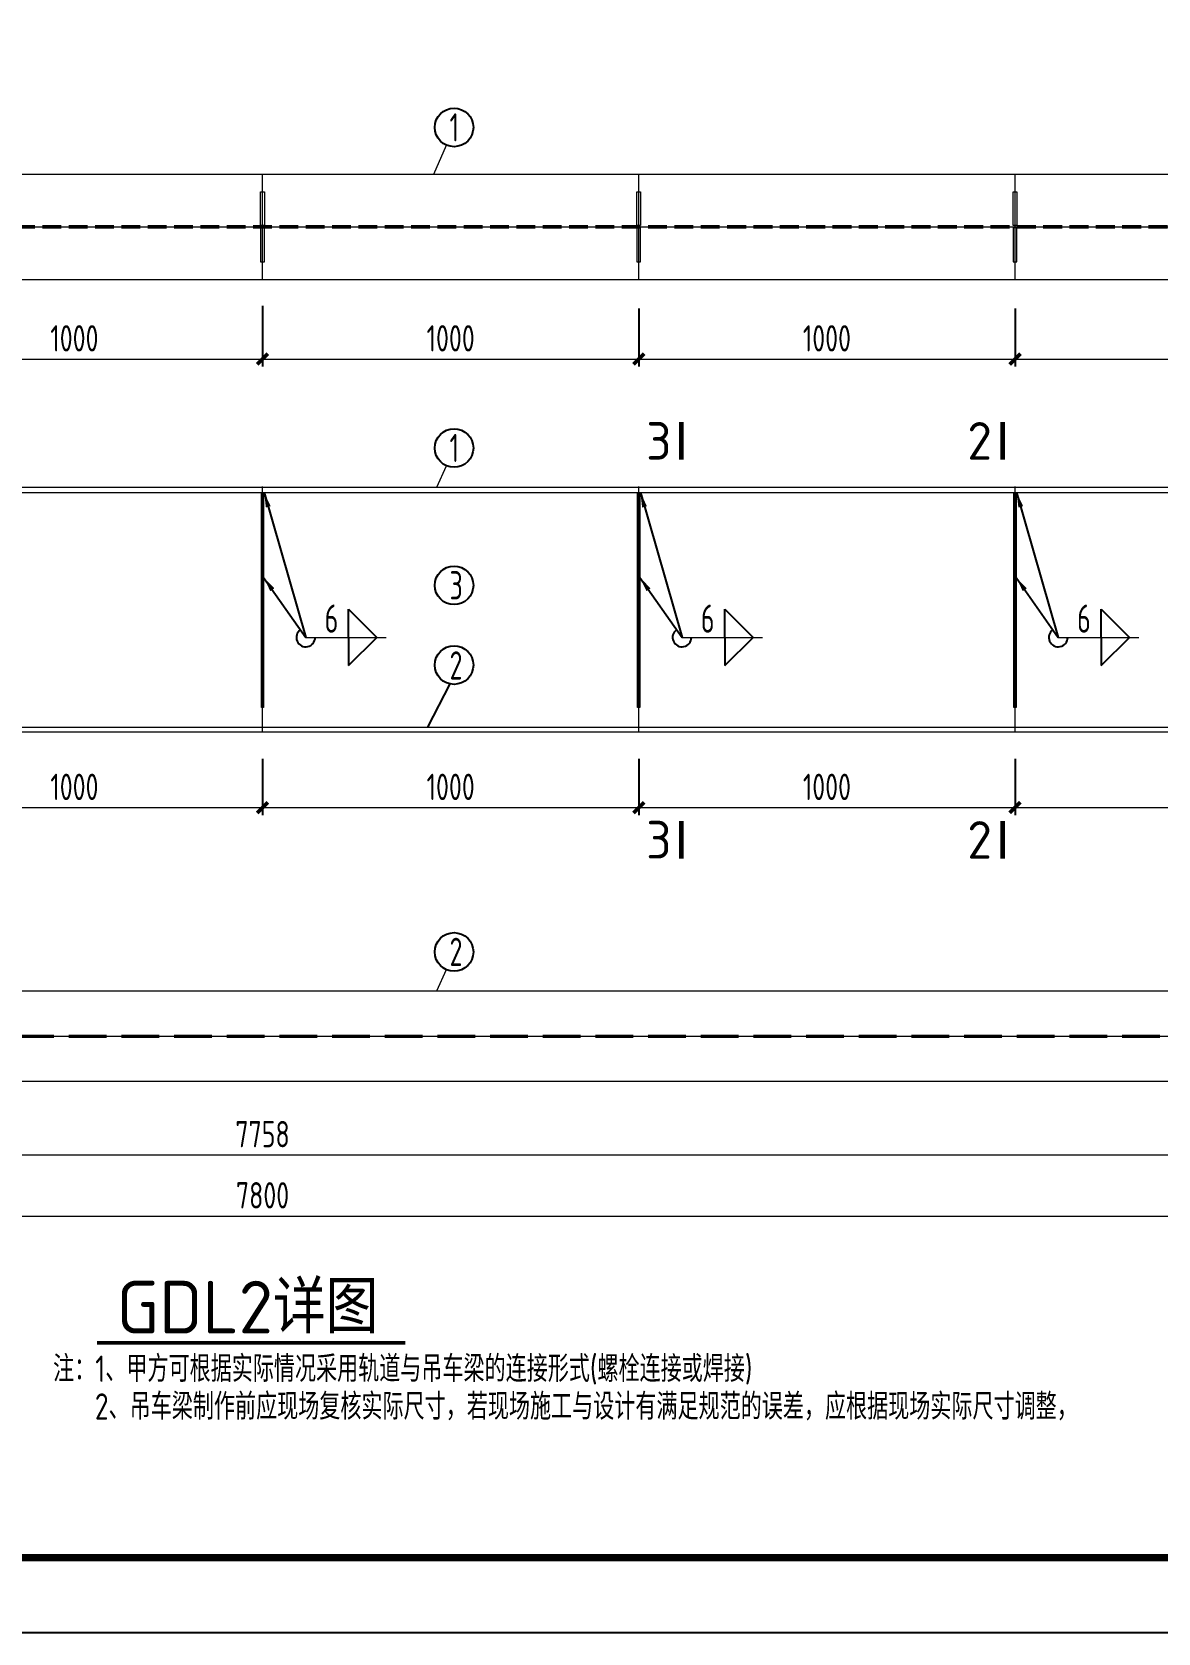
# Model space of a CAD drawing. Extents: x -2746917 to -971774, y -3334247 to -3250358.
# Drawn here: x -1382192 to -1367229, y -3316173 to -3294905 of the extents above; entities that cross this region are included whole.
import ezdxf

# ---------------------------------------------------------------- set-up
doc = ezdxf.new("R2010")
doc.units = 0
doc.header["$LTSCALE"] = 1000
doc.header["$MEASUREMENT"] = 0
doc.header["$PDMODE"] = 35
doc.linetypes.add('DASH', pattern=[0.35, 0.25, -0.1])
doc.linetypes.add('DOTE', pattern=[2.42, 2, -0.2, 0.02, -0.2])
doc.layers.get('0').update_dxf_attribs({"linetype": 'CONTINUOUS'})
doc.layers.get('Defpoints').update_dxf_attribs({"linetype": 'CONTINUOUS'})
for name, color, linetype in [('AXIS', 253, 'DOTE'), ('BEAM_CON', 4, 'CONTINUOUS'), ('DIM', 3, 'CONTINUOUS'), ('PUB_TITLE', 4, 'CONTINUOUS'), ('TEXT', 7, 'CONTINUOUS'), ('THICK', 6, 'CONTINUOUS'), ('WELD', 7, 'CONTINUOUS'), ('立面名称', 7, 'CONTINUOUS')]:
    doc.layers.add(name, color=color, linetype=linetype)
doc.layers.add('yichutu', color=7, linetype='CONTINUOUS', true_color=0xffffff, plot=False)
doc.styles.add('TSSD_Dimension', font='tssdeng.shx', dxfattribs={"width": 0.75, "bigfont": 'Hztxt.shx'})
doc.styles.add('TSSD_Label', font='tssdeng.shx', dxfattribs={"width": 0.75, "bigfont": 'hztxt.shx'})
doc.styles.add('TSSD_Norm', font='tssdeng.shx', dxfattribs={"width": 0.75, "bigfont": 'hztxt.shx'})
doc.styles.add('TSSD_Rein', font='Tssdeng.shx', dxfattribs={"width": 0.75, "bigfont": 'hztxt.shx'})
doc.dimstyles.new('TSSD_20_100', dxfattribs={"dimtxt": 350, "dimasz": 100, "dimexe": 100, "dimexo": 250, "dimgap": 100, "dimtad": 1, "dimdec": 0, "dimlfac": 0.2, "dimzin": 0, "dimdsep": 46, "dimtxsty": 'TSSD_Dimension', "dimblk": 'ARCHTICK', "dimcen": 0, "dimdle": 100, "dimclrt": 7, "dimadec": 0, "dimazin": 0, "dimtfac": 1, "dimtdec": 0, "dimtix": 1, "dimtmove": 2, "dimatfit": 3, "dimfxl": 1, "dimtolj": 1, "dimtzin": 0, "dimlwd": 5, "dimarcsym": 0})
doc.dimstyles.new('TSSD_LEADER_STYLE_200.0', dxfattribs={"dimtxt": 700, "dimasz": 200, "dimexe": 200, "dimexo": 500, "dimgap": 0.09, "dimtad": 0, "dimtih": 1, "dimtoh": 1, "dimdec": 4, "dimzin": 0, "dimdsep": 46, "dimtxsty": 'Standard', "dimcen": 0.09, "dimdle": 200, "dimclrt": 7, "dimadec": 0, "dimazin": 0, "dimtfac": 1, "dimtdec": 4, "dimtofl": 0, "dimtmove": 0, "dimatfit": 3, "dimfxl": 1, "dimtolj": 1, "dimtzin": 0, "dimarcsym": 0})

# ---------------------------------------------------------------- blocks, each defined once
blk = doc.blocks.new('_ArchTick')
at = {"color": 0, "const_width": 0.5}
blk.add_lwpolyline([(-0.71, -0.71), (0.71, 0.71)], dxfattribs=at)
blk = doc.blocks.new('*D405')
at = {"layer": 'Defpoints', "color": 0, "ltscale": 1.5}
for p in [(-1398629, -3309597), (-1359629, -3309597), (-1359629, -3310634)]:
    blk.add_point(p, dxfattribs=at)
at = {"layer": 'DIM', "color": 0, "lineweight": -2, "ltscale": 1.5}
for p, q in [((-1398629, -3309847), (-1398629, -3310734)), ((-1359629, -3309847), (-1359629, -3310734))]:
    blk.add_line(p, q, dxfattribs=at)
at = {"layer": 'DIM', "color": 0, "lineweight": 5, "ltscale": 1.5}
blk.add_line((-1398729, -3310634), (-1359529, -3310634), dxfattribs=at)
at = {"layer": 'DIM', "color": 0, "lineweight": 5, "ltscale": 1.5, "xscale": 100, "yscale": 100, "zscale": 100, "rotation": 180}
blk.add_blockref('_ArchTick', (-1398629, -3310634), dxfattribs=at)
at = {"layer": 'DIM', "color": 0, "lineweight": 5, "ltscale": 1.5, "xscale": 100, "yscale": 100, "zscale": 100}
blk.add_blockref('_ArchTick', (-1359629, -3310634), dxfattribs=at)
at = {"layer": 'DIM', "color": 7, "ltscale": 1.5, "insert": (-1379129, -3310359), "char_height": 350, "attachment_point": 5, "style": 'TSSD_Dimension'}
blk.add_mtext('\\A1;7800', dxfattribs=at)
blk = doc.blocks.new('*D411')
at = {"layer": 'Defpoints', "color": 0, "ltscale": 1.5}
for p in [(-1398524, -3308809), (-1359734, -3308759), (-1359734, -3309821)]:
    blk.add_point(p, dxfattribs=at)
at = {"layer": 'DIM', "color": 0, "lineweight": -2, "ltscale": 1.5}
for p, q in [((-1398524, -3309059), (-1398524, -3309921)), ((-1359734, -3309009), (-1359734, -3309921))]:
    blk.add_line(p, q, dxfattribs=at)
at = {"layer": 'DIM', "color": 0, "lineweight": 5, "ltscale": 1.5}
blk.add_line((-1398624, -3309821), (-1359634, -3309821), dxfattribs=at)
at = {"layer": 'DIM', "color": 0, "lineweight": 5, "ltscale": 1.5, "xscale": 100, "yscale": 100, "zscale": 100, "rotation": 180}
blk.add_blockref('_ArchTick', (-1398524, -3309821), dxfattribs=at)
at = {"layer": 'DIM', "color": 0, "lineweight": 5, "ltscale": 1.5, "xscale": 100, "yscale": 100, "zscale": 100}
blk.add_blockref('_ArchTick', (-1359734, -3309821), dxfattribs=at)
at = {"layer": 'DIM', "color": 7, "ltscale": 1.5, "insert": (-1379129, -3309546), "char_height": 350, "attachment_point": 5, "style": 'TSSD_Dimension'}
blk.add_mtext('\\A1;7758', dxfattribs=at)
blk = doc.blocks.new('_WELD004')
at = {"color": 0, "linetype": 'ByBlock'}
for p, q in [((0, 1), (1, 0)), ((0, 0), (0, 1))]:
    blk.add_line(p, q, dxfattribs=at)
blk = doc.blocks.new('*D422')
at = {"layer": 'Defpoints', "color": 0, "ltscale": 1.5}
for p in [(-1384129, -3304310), (-1379129, -3304310), (-1379129, -3305208)]:
    blk.add_point(p, dxfattribs=at)
at = {"layer": 'DIM', "color": 0, "lineweight": -2, "ltscale": 1.5}
for p, q in [((-1384129, -3304560), (-1384129, -3305308)), ((-1379129, -3304560), (-1379129, -3305308))]:
    blk.add_line(p, q, dxfattribs=at)
at = {"layer": 'DIM', "color": 0, "lineweight": 5, "ltscale": 1.5}
blk.add_line((-1384229, -3305208), (-1379029, -3305208), dxfattribs=at)
at = {"layer": 'DIM', "color": 0, "lineweight": 5, "ltscale": 1.5, "xscale": 100, "yscale": 100, "zscale": 100, "rotation": 180}
blk.add_blockref('_ArchTick', (-1384129, -3305208), dxfattribs=at)
at = {"layer": 'DIM', "color": 0, "lineweight": 5, "ltscale": 1.5, "xscale": 100, "yscale": 100, "zscale": 100}
blk.add_blockref('_ArchTick', (-1379129, -3305208), dxfattribs=at)
at = {"layer": 'DIM', "color": 7, "lineweight": 5, "ltscale": 1.5, "insert": (-1381629, -3304933), "char_height": 350, "attachment_point": 5, "style": 'TSSD_Dimension'}
blk.add_mtext('\\A1;1000', dxfattribs=at)
blk = doc.blocks.new('*D423')
at = {"layer": 'Defpoints', "color": 0, "ltscale": 1.5}
for p in [(-1379129, -3304310), (-1374129, -3304310), (-1374129, -3305208)]:
    blk.add_point(p, dxfattribs=at)
at = {"layer": 'DIM', "color": 0, "lineweight": -2, "ltscale": 1.5}
for p, q in [((-1379129, -3304560), (-1379129, -3305308)), ((-1374129, -3304560), (-1374129, -3305308))]:
    blk.add_line(p, q, dxfattribs=at)
at = {"layer": 'DIM', "color": 0, "lineweight": 5, "ltscale": 1.5}
blk.add_line((-1379229, -3305208), (-1374029, -3305208), dxfattribs=at)
at = {"layer": 'DIM', "color": 0, "lineweight": 5, "ltscale": 1.5, "xscale": 100, "yscale": 100, "zscale": 100, "rotation": 180}
blk.add_blockref('_ArchTick', (-1379129, -3305208), dxfattribs=at)
at = {"layer": 'DIM', "color": 0, "lineweight": 5, "ltscale": 1.5, "xscale": 100, "yscale": 100, "zscale": 100}
blk.add_blockref('_ArchTick', (-1374129, -3305208), dxfattribs=at)
at = {"layer": 'DIM', "color": 7, "lineweight": 5, "ltscale": 1.5, "insert": (-1376629, -3304933), "char_height": 350, "attachment_point": 5, "style": 'TSSD_Dimension'}
blk.add_mtext('\\A1;1000', dxfattribs=at)
blk = doc.blocks.new('*D424')
at = {"layer": 'Defpoints', "color": 0, "ltscale": 1.5}
for p in [(-1374129, -3304310), (-1369129, -3304310), (-1369129, -3305208)]:
    blk.add_point(p, dxfattribs=at)
at = {"layer": 'DIM', "color": 0, "lineweight": -2, "ltscale": 1.5}
for p, q in [((-1374129, -3304560), (-1374129, -3305308)), ((-1369129, -3304560), (-1369129, -3305308))]:
    blk.add_line(p, q, dxfattribs=at)
at = {"layer": 'DIM', "color": 0, "lineweight": 5, "ltscale": 1.5}
blk.add_line((-1374229, -3305208), (-1369029, -3305208), dxfattribs=at)
at = {"layer": 'DIM', "color": 0, "lineweight": 5, "ltscale": 1.5, "xscale": 100, "yscale": 100, "zscale": 100, "rotation": 180}
blk.add_blockref('_ArchTick', (-1374129, -3305208), dxfattribs=at)
at = {"layer": 'DIM', "color": 0, "lineweight": 5, "ltscale": 1.5, "xscale": 100, "yscale": 100, "zscale": 100}
blk.add_blockref('_ArchTick', (-1369129, -3305208), dxfattribs=at)
at = {"layer": 'DIM', "color": 7, "lineweight": 5, "ltscale": 1.5, "insert": (-1371629, -3304933), "char_height": 350, "attachment_point": 5, "style": 'TSSD_Dimension'}
blk.add_mtext('\\A1;1000', dxfattribs=at)
blk = doc.blocks.new('*D425')
at = {"layer": 'Defpoints', "color": 0, "ltscale": 1.5}
for p in [(-1369129, -3304310), (-1364129, -3304310), (-1364129, -3305208)]:
    blk.add_point(p, dxfattribs=at)
at = {"layer": 'DIM', "color": 0, "lineweight": -2, "ltscale": 1.5}
for p, q in [((-1369129, -3304560), (-1369129, -3305308)), ((-1364129, -3304560), (-1364129, -3305308))]:
    blk.add_line(p, q, dxfattribs=at)
at = {"layer": 'DIM', "color": 0, "lineweight": 5, "ltscale": 1.5}
blk.add_line((-1369229, -3305208), (-1364029, -3305208), dxfattribs=at)
at = {"layer": 'DIM', "color": 0, "lineweight": 5, "ltscale": 1.5, "xscale": 100, "yscale": 100, "zscale": 100, "rotation": 180}
blk.add_blockref('_ArchTick', (-1369129, -3305208), dxfattribs=at)
at = {"layer": 'DIM', "color": 0, "lineweight": 5, "ltscale": 1.5, "xscale": 100, "yscale": 100, "zscale": 100}
blk.add_blockref('_ArchTick', (-1364129, -3305208), dxfattribs=at)
at = {"layer": 'DIM', "color": 7, "lineweight": 5, "ltscale": 1.5, "insert": (-1366629, -3304933), "char_height": 350, "attachment_point": 5, "style": 'TSSD_Dimension'}
blk.add_mtext('\\A1;1000', dxfattribs=at)
blk = doc.blocks.new('*D440')
at = {"layer": 'Defpoints', "color": 0, "ltscale": 1.5}
for p in [(-1379129, -3298292), (-1384129, -3298328), (-1379129, -3299249)]:
    blk.add_point(p, dxfattribs=at)
at = {"layer": 'DIM', "color": 0, "lineweight": -2, "ltscale": 1.5}
for p, q in [((-1384129, -3298578), (-1384129, -3299349)), ((-1379129, -3298542), (-1379129, -3299349))]:
    blk.add_line(p, q, dxfattribs=at)
at = {"layer": 'DIM', "color": 0, "lineweight": 5, "ltscale": 1.5}
blk.add_line((-1384229, -3299249), (-1379029, -3299249), dxfattribs=at)
at = {"layer": 'DIM', "color": 0, "lineweight": 5, "ltscale": 1.5, "xscale": 100, "yscale": 100, "zscale": 100, "rotation": 180}
blk.add_blockref('_ArchTick', (-1384129, -3299249), dxfattribs=at)
at = {"layer": 'DIM', "color": 0, "lineweight": 5, "ltscale": 1.5, "xscale": 100, "yscale": 100, "zscale": 100}
blk.add_blockref('_ArchTick', (-1379129, -3299249), dxfattribs=at)
at = {"layer": 'DIM', "color": 7, "ltscale": 1.5, "insert": (-1381629, -3298974), "char_height": 350, "attachment_point": 5, "style": 'TSSD_Dimension'}
blk.add_mtext('\\A1;1000', dxfattribs=at)
blk = doc.blocks.new('*D441')
at = {"layer": 'Defpoints', "color": 0, "ltscale": 1.5}
for p in [(-1379129, -3298328), (-1374129, -3298328), (-1374129, -3299249)]:
    blk.add_point(p, dxfattribs=at)
at = {"layer": 'DIM', "color": 0, "lineweight": -2, "ltscale": 1.5}
for p, q in [((-1379129, -3298578), (-1379129, -3299349)), ((-1374129, -3298578), (-1374129, -3299349))]:
    blk.add_line(p, q, dxfattribs=at)
at = {"layer": 'DIM', "color": 0, "lineweight": 5, "ltscale": 1.5}
blk.add_line((-1379229, -3299249), (-1374029, -3299249), dxfattribs=at)
at = {"layer": 'DIM', "color": 0, "lineweight": 5, "ltscale": 1.5, "xscale": 100, "yscale": 100, "zscale": 100, "rotation": 180}
blk.add_blockref('_ArchTick', (-1379129, -3299249), dxfattribs=at)
at = {"layer": 'DIM', "color": 0, "lineweight": 5, "ltscale": 1.5, "xscale": 100, "yscale": 100, "zscale": 100}
blk.add_blockref('_ArchTick', (-1374129, -3299249), dxfattribs=at)
at = {"layer": 'DIM', "color": 7, "ltscale": 1.5, "insert": (-1376629, -3298974), "char_height": 350, "attachment_point": 5, "style": 'TSSD_Dimension'}
blk.add_mtext('\\A1;1000', dxfattribs=at)
blk = doc.blocks.new('*D442')
at = {"layer": 'Defpoints', "color": 0, "ltscale": 1.5}
for p in [(-1374129, -3298328), (-1369129, -3298328), (-1369129, -3299249)]:
    blk.add_point(p, dxfattribs=at)
at = {"layer": 'DIM', "color": 0, "lineweight": -2, "ltscale": 1.5}
for p, q in [((-1374129, -3298578), (-1374129, -3299349)), ((-1369129, -3298578), (-1369129, -3299349))]:
    blk.add_line(p, q, dxfattribs=at)
at = {"layer": 'DIM', "color": 0, "lineweight": 5, "ltscale": 1.5}
blk.add_line((-1374229, -3299249), (-1369029, -3299249), dxfattribs=at)
at = {"layer": 'DIM', "color": 0, "lineweight": 5, "ltscale": 1.5, "xscale": 100, "yscale": 100, "zscale": 100, "rotation": 180}
blk.add_blockref('_ArchTick', (-1374129, -3299249), dxfattribs=at)
at = {"layer": 'DIM', "color": 0, "lineweight": 5, "ltscale": 1.5, "xscale": 100, "yscale": 100, "zscale": 100}
blk.add_blockref('_ArchTick', (-1369129, -3299249), dxfattribs=at)
at = {"layer": 'DIM', "color": 7, "ltscale": 1.5, "insert": (-1371629, -3298974), "char_height": 350, "attachment_point": 5, "style": 'TSSD_Dimension'}
blk.add_mtext('\\A1;1000', dxfattribs=at)
blk = doc.blocks.new('*D443')
at = {"layer": 'Defpoints', "color": 0, "ltscale": 1.5}
for p in [(-1364129, -3298292), (-1369129, -3298328), (-1364129, -3299249)]:
    blk.add_point(p, dxfattribs=at)
at = {"layer": 'DIM', "color": 0, "lineweight": -2, "ltscale": 1.5}
for p, q in [((-1369129, -3298578), (-1369129, -3299349)), ((-1364129, -3298542), (-1364129, -3299349))]:
    blk.add_line(p, q, dxfattribs=at)
at = {"layer": 'DIM', "color": 0, "lineweight": 5, "ltscale": 1.5}
blk.add_line((-1369229, -3299249), (-1364029, -3299249), dxfattribs=at)
at = {"layer": 'DIM', "color": 0, "lineweight": 5, "ltscale": 1.5, "xscale": 100, "yscale": 100, "zscale": 100, "rotation": 180}
blk.add_blockref('_ArchTick', (-1369129, -3299249), dxfattribs=at)
at = {"layer": 'DIM', "color": 0, "lineweight": 5, "ltscale": 1.5, "xscale": 100, "yscale": 100, "zscale": 100}
blk.add_blockref('_ArchTick', (-1364129, -3299249), dxfattribs=at)
at = {"layer": 'DIM', "color": 7, "ltscale": 1.5, "insert": (-1366629, -3298974), "char_height": 350, "attachment_point": 5, "style": 'TSSD_Dimension'}
blk.add_mtext('\\A1;1000', dxfattribs=at)
blk = doc.blocks.new('yct-891-420-89100-42000-100-2004.0')
at = {"layer": 'yichutu', "color": 7, "true_color": 0xffffff}
blk.add_lwpolyline([(0, 0), (0, 42000), (89100, 42000), (89100, 0)], close=True, dxfattribs=at)
blk = doc.blocks.new('A$C440D491C')
at = {"layer": 'PUB_TITLE'}
blk.add_lwpolyline([(0, 0), (0, 42000), (89100, 42000), (89100, 0)], close=True, dxfattribs=at)
at = {"layer": 'PUB_TITLE', "const_width": 100}
blk.add_lwpolyline([(88100, 1000), (88100, 41000), (713, 41000), (713, 1000), (88100, 1000)], dxfattribs=at)

msp = doc.modelspace()

# ---------------------------------------------------------------- linework, layer by layer
at = {"layer": 'AXIS', "lineweight": 5, "ltscale": 1.5}
for p, q in [((-1379129.17, -3298191.55), (-1379129.17, -3296791.55)), ((-1374129.17, -3298191.55), (-1374129.17, -3296791.55)), ((-1369129.17, -3298191.55), (-1369129.17, -3296791.55)), ((-1379129.17, -3303491.87), (-1379129.17, -3300940.3)), ((-1374129.17, -3303491.87), (-1374129.17, -3300940.3)), ((-1369129.17, -3303491.87), (-1369129.17, -3300940.3))]:
    msp.add_line(p, q, dxfattribs=at)
at = {"layer": 'AXIS', "linetype": 'ByBlock', "lineweight": 5}
for p, q in [((-1398504.17, -3297491.55), (-1359734.17, -3297491.55)), ((-1379129.17, -3304200.3), (-1379129.17, -3301020.3)), ((-1374129.17, -3304200.3), (-1374129.17, -3301020.3)), ((-1369129.17, -3304200.3), (-1369129.17, -3301020.3)), ((-1398504.17, -3308244.29), (-1359734.17, -3308244.29))]:
    msp.add_line(p, q, dxfattribs=at)
at = {"layer": 'BEAM_CON', "lineweight": 5}
for p, q in [((-1398524.17, -3296791.55), (-1359734.17, -3296791.55)), ((-1398524.17, -3298191.55), (-1359734.17, -3298191.55)), ((-1398524.17, -3300950.3), (-1359734.17, -3300950.3)), ((-1398524.17, -3301020.3), (-1359734.17, -3301020.3)), ((-1398524.17, -3304140.3), (-1359734.17, -3304140.3)), ((-1398524.17, -3304200.3), (-1359734.17, -3304200.3)), ((-1398524.17, -3307644.29), (-1359734.17, -3307644.29)), ((-1398524.17, -3308844.29), (-1359734.17, -3308844.29))]:
    msp.add_line(p, q, dxfattribs=at)
at = {"layer": 'BEAM_CON', "linetype": 'DASH', "lineweight": 9}
for p, q in [((-1398504.17, -3297476.55), (-1359734.17, -3297476.55)), ((-1398504.17, -3297506.55), (-1359734.17, -3297506.55))]:
    msp.add_line(p, q, dxfattribs=at)
at = {"layer": 'BEAM_CON', "linetype": 'DASH', "lineweight": 9, "ltscale": 2}
for p, q in [((-1398504.17, -3308229.29), (-1359734.17, -3308229.29)), ((-1398504.17, -3308259.29), (-1359734.17, -3308259.29))]:
    msp.add_line(p, q, dxfattribs=at)
for points in [[(-1379154.17, -3297026.55), (-1379104.17, -3297026.55), (-1379104.17, -3297476.55), (-1379154.17, -3297476.55)], [(-1374154.17, -3297026.55), (-1374104.17, -3297026.55), (-1374104.17, -3297476.55), (-1374154.17, -3297476.55)], [(-1369154.17, -3297026.55), (-1369104.17, -3297026.55), (-1369104.17, -3297476.55), (-1369154.17, -3297476.55)], [(-1379154.17, -3297956.55), (-1379104.17, -3297956.55), (-1379104.17, -3297506.55), (-1379154.17, -3297506.55)], [(-1374154.17, -3297956.55), (-1374104.17, -3297956.55), (-1374104.17, -3297506.55), (-1374154.17, -3297506.55)], [(-1369154.17, -3297956.55), (-1369104.17, -3297956.55), (-1369104.17, -3297506.55), (-1369154.17, -3297506.55)]]:
    msp.add_lwpolyline(points, close=True, dxfattribs=at)
at = {"layer": 'BEAM_CON', "lineweight": 5}
for points in [[(-1379114.17, -3303880.3), (-1379144.17, -3303880.3), (-1379144.17, -3301020.3), (-1379114.17, -3301020.3)], [(-1374114.17, -3303880.3), (-1374144.17, -3303880.3), (-1374144.17, -3301020.3), (-1374114.17, -3301020.3)], [(-1369114.17, -3303880.3), (-1369144.17, -3303880.3), (-1369144.17, -3301020.3), (-1369114.17, -3301020.3)]]:
    msp.add_lwpolyline(points, close=True, dxfattribs=at)
at = {"layer": 'TEXT', "lineweight": 9}
for p, q in [((-1376854.34, -3296791.55), (-1376686.43, -3296407.63)), ((-1376810.6, -3300950.3), (-1376686.43, -3300666.39)), ((-1376810.6, -3307644.29), (-1376686.43, -3307360.37))]:
    msp.add_line(p, q, dxfattribs=at)
at = {"layer": 'TEXT'}
msp.add_line((-1376638.53, -3303565.17), (-1376936.12, -3304140.3), dxfattribs=at)
for centre in [(-1376583.77, -3296172.34), (-1376583.77, -3300431.1), (-1376583.77, -3302255.73), (-1376583.77, -3303314.89), (-1376583.77, -3307125.08)]:
    msp.add_circle(centre, 256.2, dxfattribs=at)
at = {"layer": 'THICK', "const_width": 62.5}
for points in [[(-1373563.05, -3300586.5), (-1373563.05, -3300086.5)], [(-1369294.96, -3300586.5), (-1369294.96, -3300086.5)], [(-1373563.05, -3305884.68), (-1373563.05, -3305384.68)], [(-1369294.96, -3305887.9), (-1369294.96, -3305387.9)]]:
    msp.add_lwpolyline(points, dxfattribs=at)
at = {"layer": 'WELD', "lineweight": 9}
for p, q in [((-1378554.51, -3302947.24), (-1377484.73, -3302947.24)), ((-1373554.51, -3302947.24), (-1372484.73, -3302947.24)), ((-1368554.51, -3302947.24), (-1367484.73, -3302947.24))]:
    msp.add_line(p, q, dxfattribs=at)
at = {"layer": 'WELD'}
for centre in [(-1378554.51, -3302947.24), (-1373554.51, -3302947.24), (-1368554.51, -3302947.24)]:
    msp.add_arc(centre, 125, 125.082502, 0, dxfattribs=at)
at = {"layer": '立面名称', "const_width": 45}
msp.add_lwpolyline([(-1377232.56, -3312318.26), (-1381329.16, -3312318.26)], dxfattribs=at)

# ---------------------------------------------------------------- block references
at = {"ltscale": 1.5}
msp.add_blockref('A$C440D491C', (-1403983.21, -3316173.05), dxfattribs=at)
at = {"layer": 'WELD', "xscale": 375, "yscale": 375, "zscale": 375}
for p in [(-1377984.73, -3302947.24), (-1372984.73, -3302947.24), (-1367984.73, -3302947.24)]:
    msp.add_blockref('_WELD004', p, dxfattribs=at)
at = {"layer": 'WELD', "xscale": -375, "yscale": 375, "zscale": 375, "rotation": 180}
for p in [(-1377984.73, -3302947.24), (-1372984.73, -3302947.24), (-1367984.73, -3302947.24)]:
    msp.add_blockref('_WELD004', p, dxfattribs=at)
at = {"layer": 'yichutu'}
msp.add_blockref('yct-891-420-89100-42000-100-2004.0', (-1403983.21, -3316173.05), dxfattribs=at)

# ---------------------------------------------------------------- texts
at = {"layer": 'TEXT', "width": 0.7}
for s, style, p in [('1', 'TSSD_Rein', (-1376643.36, -3296359.48)), ('1', 'TSSD_Rein', (-1376643.36, -3300618.23)), ('3', 'TSSD_Rein', (-1376643.36, -3302442.31)), ('6', 'TSSD_Label', (-1378303.48, -3302884.74)), ('6', 'TSSD_Label', (-1373303.48, -3302884.74)), ('6', 'TSSD_Label', (-1368303.48, -3302884.74)), ('2', 'TSSD_Rein', (-1376643.36, -3303507.1)), ('2', 'TSSD_Rein', (-1376643.36, -3307312.22))]:
    msp.add_text(s, height=375, dxfattribs=dict(at, style=style)).set_placement(p)
at = {"layer": 'TEXT', "color": 0, "lineweight": 5, "style": 'TSSD_Norm'}
msp.add_text('GDL2详图', height=700, dxfattribs=at).set_placement((-1381068.96, -3312194.51))
at = {"layer": 'TEXT', "lineweight": 5, "style": 'TSSD_Label', "width": 0.8}
for s, p in [('注：1、甲方可根据实际情况采用轨道与吊车梁的连接形式(螺栓连接或焊接)', (-1381911.96, -3312838.21)), ('2、吊车梁制作前应现场复核实际尺寸，若现场施工与设计有满足规范的误差，应根据现场实际尺寸调整，', (-1381357.04, -3313339.14))]:
    msp.add_text(s, height=350, dxfattribs=at).set_placement(p)
at = {"layer": 'THICK', "style": 'TSSD_Label'}
for s, p in [('3', (-1374030.19, -3300586.5)), ('2', (-1369762.11, -3300586.5)), ('3', (-1374030.19, -3305884.68)), ('2', (-1369762.11, -3305887.9))]:
    msp.add_text(s, height=500, dxfattribs=at).set_placement(p)

# ---------------------------------------------------------------- dimensions: what is measured, and where the dimension line sits
at = {"layer": 'DIM', "ltscale": 1.5}
for base, p1, p2, picture, middle in [((-1379129.17, -3299248.52), (-1384129.17, -3298327.66), (-1379129.17, -3298291.55), '*D440', (-1381629.17, -3298973.52)), ((-1364129.17, -3299248.52), (-1369129.17, -3298327.66), (-1364129.17, -3298291.55), '*D443', (-1366629.17, -3298973.52)), ((-1374129.17, -3299248.52), (-1379129.17, -3298327.66), (-1374129.17, -3298327.66), '*D441', (-1376629.17, -3298973.52)), ((-1369129.17, -3299248.52), (-1374129.17, -3298327.66), (-1369129.17, -3298327.66), '*D442', (-1371629.17, -3298973.52)), ((-1359734.17, -3309821.4), (-1398524.17, -3308809.29), (-1359734.17, -3308759.29), '*D411', (-1379129.17, -3309546.4)), ((-1359629.17, -3310634.12), (-1398629.17, -3309596.91), (-1359629.17, -3309596.91), '*D405', (-1379129.17, -3310359.12))]:
    dim = msp.add_linear_dim(base=base, p1=p1, p2=p2, dimstyle='TSSD_20_100', dxfattribs=at)
    dim.commit()
    dim.dimension.update_dxf_attribs({"geometry": picture, "text_midpoint": middle})
at = {"layer": 'DIM', "lineweight": 5, "ltscale": 1.5}
for base, p1, p2, picture, middle in [((-1379129.17, -3305208.22), (-1384129.17, -3304310.3), (-1379129.17, -3304310.3), '*D422', (-1381629.17, -3304933.22)), ((-1374129.17, -3305208.22), (-1379129.17, -3304310.3), (-1374129.17, -3304310.3), '*D423', (-1376629.17, -3304933.22)), ((-1369129.17, -3305208.22), (-1374129.17, -3304310.3), (-1369129.17, -3304310.3), '*D424', (-1371629.17, -3304933.22)), ((-1364129.17, -3305208.22), (-1369129.17, -3304310.3), (-1364129.17, -3304310.3), '*D425', (-1366629.17, -3304933.22))]:
    dim = msp.add_linear_dim(base=base, p1=p1, p2=p2, dimstyle='TSSD_20_100', dxfattribs=at)
    dim.commit()
    dim.dimension.update_dxf_attribs({"geometry": picture, "text_midpoint": middle})

# ---------------------------------------------------------------- leaders
at = {"layer": 'WELD'}
for points in [[(-1379108.08, -3301020.3), (-1378554.51, -3302947.24)], [(-1374108.08, -3301020.3), (-1373554.51, -3302947.24)], [(-1369108.08, -3301020.3), (-1368554.51, -3302947.24)], [(-1379114.17, -3302150.42), (-1378554.51, -3302947.24)], [(-1374114.17, -3302150.42), (-1373554.51, -3302947.24)], [(-1369114.17, -3302150.42), (-1368554.51, -3302947.24)]]:
    msp.add_leader(points, dimstyle='TSSD_LEADER_STYLE_200.0', dxfattribs=at)

doc.saveas('drawing.dxf')
